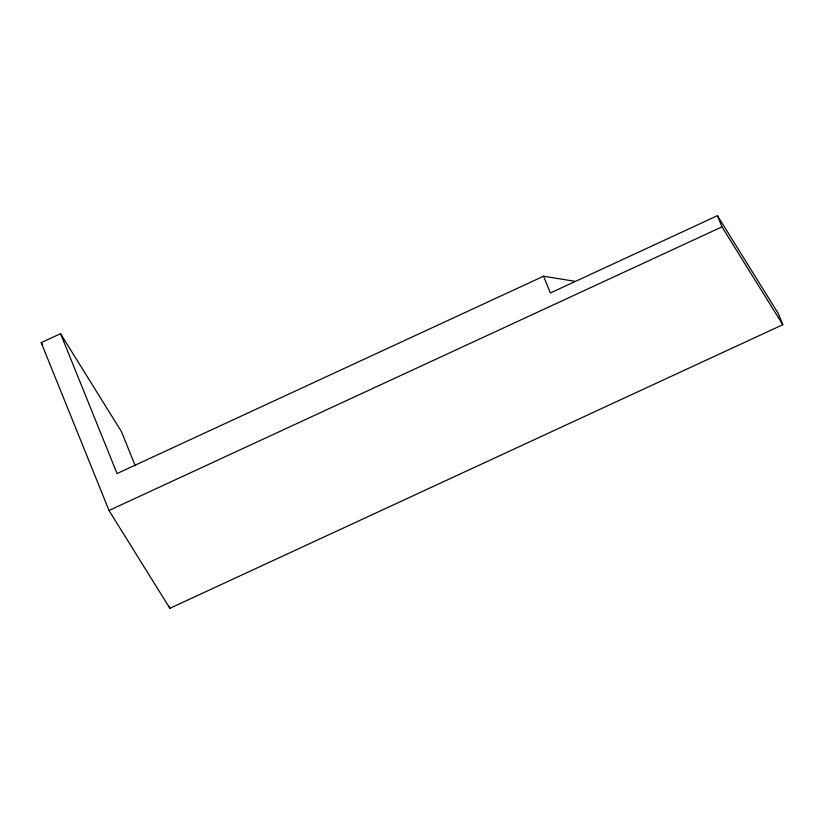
<?xml version="1.0" encoding="UTF-8"?>
<svg xmlns="http://www.w3.org/2000/svg" width="824" height="824" viewBox="0 0 824 824"><rect width="100%" height="100%" fill="white"/><g stroke="black" fill="none" stroke-linecap="round" stroke-linejoin="round"><path stroke-width="1.24" d="M60.554 333.679L117.07 473.543L543.562 276.205L550.339 292.994L717.436 215.682L778.278 313.522L782.8 324.707L169.857 608.318L109.015 510.478L41.2 342.63L60.554 333.679L121.396 431.519L135.291 465.89M109.015 510.478L721.958 226.868L782.8 324.707M543.562 276.205L575.039 281.334M41.2 342.63L42.549 344.803M717.436 215.682L721.958 226.868M168.899 605.939L169.857 608.318"/></g></svg>
